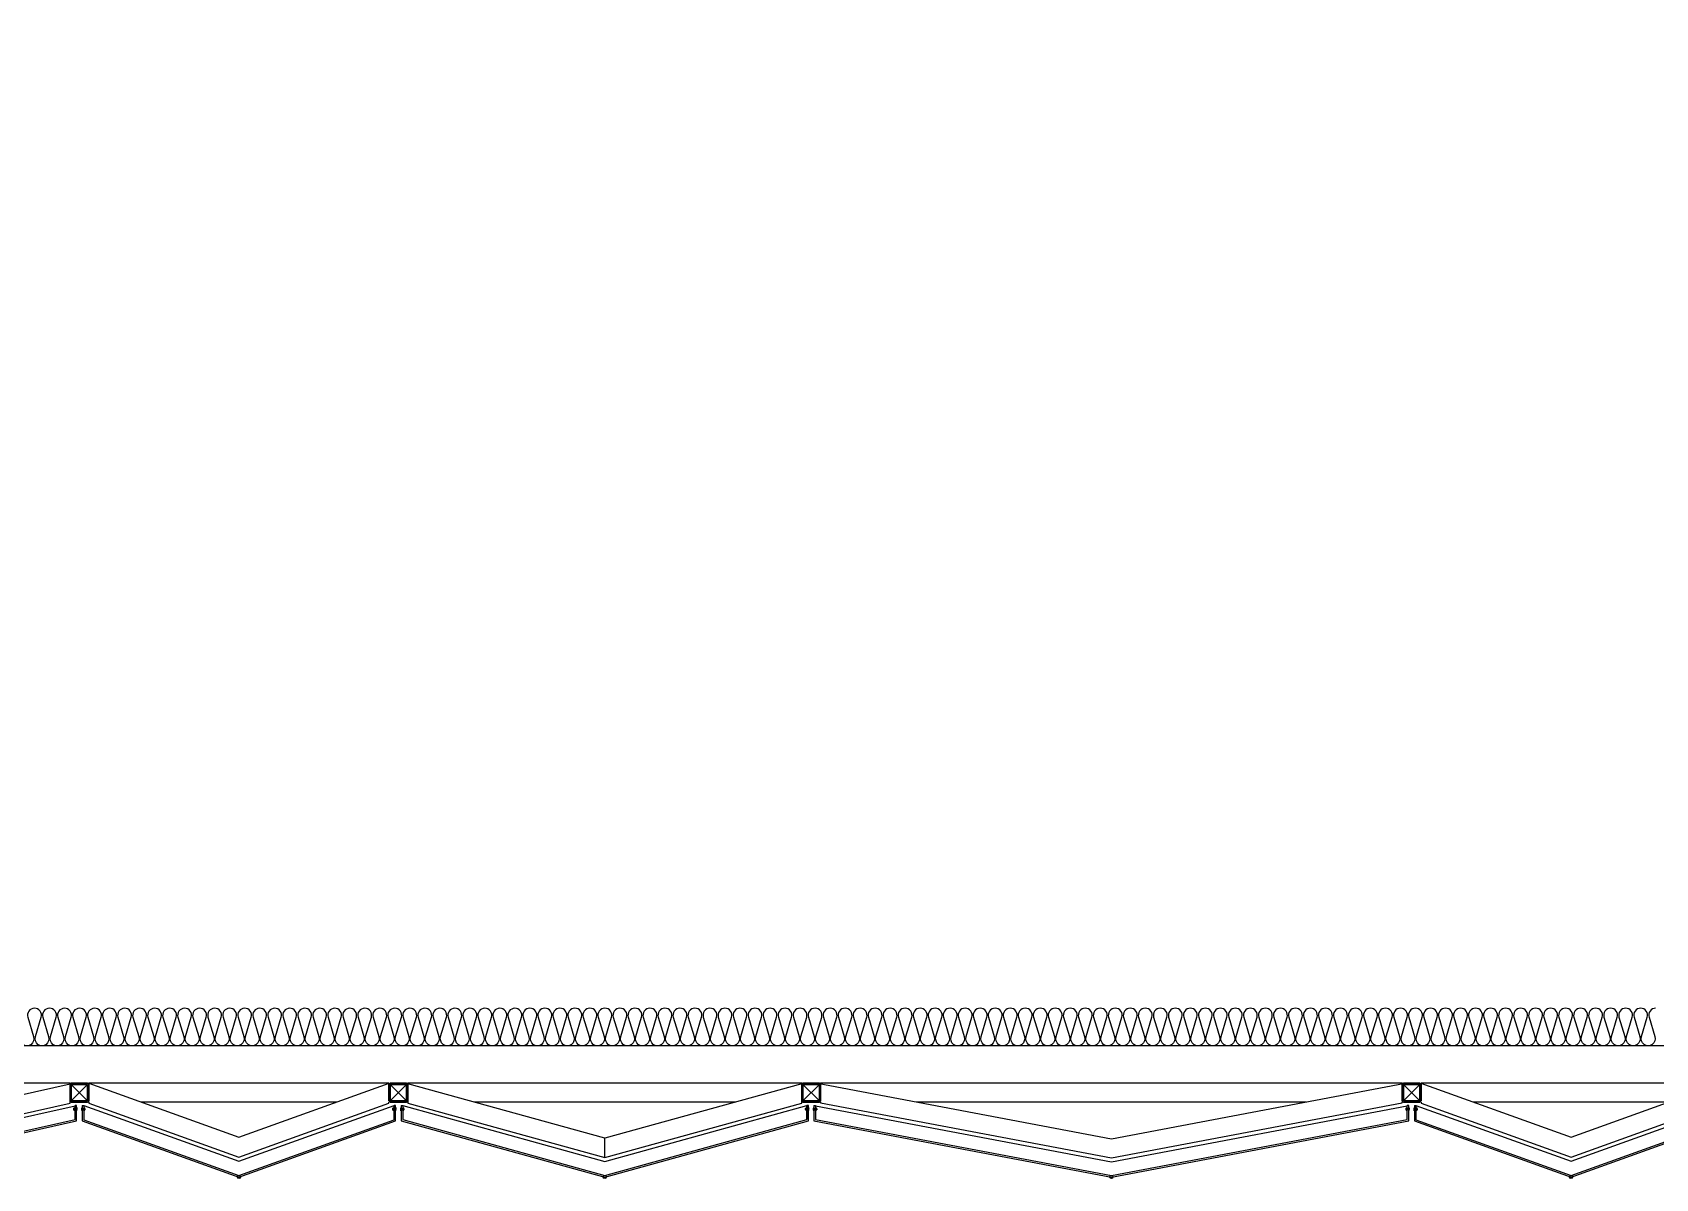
# Model space of a CAD drawing. Header units: millimetres. Extents: x -95754 to 177808, y 34455 to 150605.
# Drawn here: x 120229 to 124554, y 106751 to 109807 of the extents above; entities that cross this region are included whole.
import ezdxf

# ---------------------------------------------------------------- set-up
doc = ezdxf.new("R2010")
doc.units = ezdxf.units.MM
doc.header["$LTSCALE"] = 300
doc.linetypes.add('HID', pattern=[2.8, 1.8, -1])
for name, color, linetype in [('6FIN', 6, 'Continuous'), ('A-하지철물', 55, 'Continuous'), ('alucobond', 4, 'Continuous'), ('ISL', 251, 'Continuous'), ('mold', 4, 'Continuous'), ('SHEET', 6, 'Continuous')]:
    doc.layers.add(name, color=color, linetype=linetype)

# ---------------------------------------------------------------- blocks, each defined once
blk = doc.blocks.new('EX-1100')
at = {"layer": '6FIN', "elevation": 0}
for points in [[(3.2, 204.1), (46.8, 204.1, 0.414214), (50, 207.3), (50, 250.9, 0.414214), (46.8, 254.1), (3.2, 254.1, 0.414214), (0, 250.9), (0, 207.3, 0.414214)], [(1146.8, 204.1), (1103.2, 204.1, -0.414214), (1100, 207.3), (1100, 250.9, -0.414214), (1103.2, 254.1), (1146.8, 254.1, -0.414214), (1150, 250.9), (1150, 207.3, -0.414214)]]:
    blk.add_lwpolyline(points, format="xyb", close=True, dxfattribs=at)
at = {"layer": 'A-하지철물'}
for p, q in [((1100, 254.1), (50, 254.1)), ((923.1, 204.1), (226.9, 204.1)), ((575, 55.9), (575, 107.8))]:
    blk.add_line(p, q, dxfattribs=at)
at = {"layer": 'A-하지철물', "elevation": 0}
blk.add_lwpolyline([(1100, 201.1), (1100, 253), (575, 107.8), (50, 253), (50, 201.1), (575, 55.9)], close=True, dxfattribs=at)
at = {"layer": 'A-하지철물'}
blk.add_circle((575, 4.1), 4.07, dxfattribs=at)
at = {"layer": 'alucobond', "color": 251, "linetype": 'HID', "ltscale": 10}
for p, q in [((30.2, 185.1), (41.5, 185.1)), ((31.5, 182.4), (31.5, 187.8)), ((31.5, 186.6), (39.5, 186.6)), ((31.5, 183.6), (39.5, 183.6)), ((32, 189.3), (32.5, 189.3)), ((32, 180.9), (32.5, 180.9)), ((32.5, 180.9), (32.5, 189.3)), ((38, 182.7), (38, 187.4)), ((39.5, 182.7), (39.5, 187.4)), ((1119.8, 185.1), (1108.5, 185.1)), ((1110.5, 182.7), (1110.5, 187.4)), ((1118.5, 186.6), (1110.5, 186.6)), ((1118.5, 183.6), (1110.5, 183.6)), ((1112, 182.7), (1112, 187.4)), ((1117.5, 180.9), (1117.5, 189.3)), ((1118, 189.3), (1117.5, 189.3)), ((1118, 180.9), (1117.5, 180.9)), ((1118.5, 182.4), (1118.5, 187.8))]:
    blk.add_line(p, q, dxfattribs=at)
at = {"layer": 'alucobond'}
for p, q in [((32.5, 195.1), (36.5, 195.1)), ((1117.5, 195.1), (1113.5, 195.1))]:
    blk.add_line(p, q, dxfattribs=at)
at = {"layer": 'alucobond', "color": 251, "linetype": 'HID', "ltscale": 10, "elevation": 0}
for points in [[(32, 189.3), (31.5, 187.8)], [(32, 180.9), (31.5, 182.4)], [(36.5, 194.5), (575, 45.6), (1113.5, 194.5)], [(1118, 189.3), (1118.5, 187.8)], [(1118, 180.9), (1118.5, 182.4)]]:
    blk.add_lwpolyline(points, dxfattribs=at)
at = {"layer": 'alucobond', "elevation": 0}
for points in [[(32.5, 195.1), (32.5, 154.1), (575, 4.1), (1117.5, 154.1), (1117.5, 195.1)], [(36.5, 195.1), (36.5, 157.1), (575, 8.2), (1113.5, 157.1), (1113.5, 195.1)], [(1113.5, 195.1), (1113.5, 157.2)]]:
    blk.add_lwpolyline(points, dxfattribs=at)
at = {"layer": 'alucobond', "color": 251, "linetype": 'HID', "ltscale": 10, "elevation": 0}
for points in [[(39.5, 186.6, -0.666667), (39.5, 183.6, -1.5)], [(1110.5, 186.6, 0.666667), (1110.5, 183.6, 1.5)]]:
    blk.add_lwpolyline(points, format="xyb", dxfattribs=at)
at = {"layer": 'alucobond', "color": 251, "linetype": 'HID', "ltscale": 10}
for centre, start, end in [((38.7, 187.4), 0, 180), ((38.7, 182.7), 180, 0), ((1111.3, 187.4), 0, 180), ((1111.3, 182.7), 180, 0)]:
    blk.add_arc(centre, 0.75, start, end, dxfattribs=at)
at = {"layer": 'mold', "color": 4, "elevation": 0}
for points in [[(25, 204.1), (25, 202.6)], [(1125, 204.1), (1125, 202.6)]]:
    blk.add_lwpolyline(points, dxfattribs=at)
at = {"layer": 'SHEET', "color": 8}
for p, q in [((46.8, 250.9), (3.2, 207.3)), ((3.2, 250.9), (46.8, 207.3)), ((1103.2, 250.9), (1146.8, 207.3)), ((1146.8, 250.9), (1103.2, 207.3))]:
    blk.add_line(p, q, dxfattribs=at)
at = {"layer": 'SHEET', "color": 8, "elevation": 0}
for points in [[(3.2, 207.3), (46.8, 207.3), (46.8, 250.9), (3.2, 250.9)], [(1146.8, 207.3), (1103.2, 207.3), (1103.2, 250.9), (1146.8, 250.9)]]:
    blk.add_lwpolyline(points, close=True, dxfattribs=at)
blk = doc.blocks.new('EX-850-1')
at = {"layer": '6FIN', "elevation": 0}
for points in [[(3.2, 204.1), (46.8, 204.1, 0.414214), (50, 207.3), (50, 250.9, 0.414214), (46.8, 254.1), (3.2, 254.1, 0.414214), (0, 250.9), (0, 207.3, 0.414214)], [(896.8, 204.1), (853.2, 204.1, -0.414214), (850, 207.3), (850, 250.9, -0.414214), (853.2, 254.1), (896.8, 254.1, -0.414214), (900, 250.9), (900, 207.3, -0.414214)]]:
    blk.add_lwpolyline(points, format="xyb", close=True, dxfattribs=at)
at = {"layer": 'A-하지철물'}
for p, q in [((850, 254.1), (50, 254.1)), ((710.9, 204.1), (189.1, 204.1))]:
    blk.add_line(p, q, dxfattribs=at)
at = {"layer": 'A-하지철물', "elevation": 0}
for points in [[(49.9, 254.1), (450, 110.3), (850.1, 254.1)], [(50, 204.1), (50, 200.9), (450, 57.2), (850, 200.9), (850, 204.1)]]:
    blk.add_lwpolyline(points, dxfattribs=at)
at = {"layer": 'A-하지철물'}
blk.add_circle((450, 4.1), 4.07, dxfattribs=at)
at = {"layer": 'alucobond', "color": 251, "linetype": 'HID', "ltscale": 10}
for p, q in [((30.2, 185.1), (41.5, 185.1)), ((31.5, 182.4), (31.5, 187.8)), ((31.5, 186.6), (39.5, 186.6)), ((31.5, 183.6), (39.5, 183.6)), ((32, 189.3), (32.5, 189.3)), ((32, 180.9), (32.5, 180.9)), ((32.5, 180.9), (32.5, 189.3)), ((38, 182.7), (38, 187.4)), ((39.5, 182.7), (39.5, 187.4)), ((869.8, 185.1), (858.5, 185.1)), ((860.5, 182.7), (860.5, 187.4)), ((868.5, 186.6), (860.5, 186.6)), ((868.5, 183.6), (860.5, 183.6)), ((862, 182.7), (862, 187.4)), ((867.5, 180.9), (867.5, 189.3)), ((868, 189.3), (867.5, 189.3)), ((868, 180.9), (867.5, 180.9)), ((868.5, 182.4), (868.5, 187.8))]:
    blk.add_line(p, q, dxfattribs=at)
at = {"layer": 'alucobond'}
for p, q in [((32.5, 195.1), (36.5, 195.1)), ((867.5, 195.1), (863.5, 195.1))]:
    blk.add_line(p, q, dxfattribs=at)
at = {"layer": 'alucobond', "color": 251, "linetype": 'HID', "ltscale": 10}
for points in [[(32, 189.3), (31.5, 187.8)], [(32, 180.9), (31.5, 182.4)], [(868, 189.3), (868.5, 187.8)], [(868, 180.9), (868.5, 182.4)]]:
    blk.add_lwpolyline(points, dxfattribs=at)
at = {"layer": 'alucobond', "elevation": 0}
for points in [[(32.5, 195.1), (32.5, 154.1), (450, 4.1), (867.5, 154.1), (867.5, 195.1)], [(36.5, 195.1), (36.5, 156.9), (450, 8.3), (863.5, 156.9), (863.5, 195.1)]]:
    blk.add_lwpolyline(points, dxfattribs=at)
at = {"layer": 'alucobond', "color": 251, "linetype": 'HID', "ltscale": 10, "elevation": 0}
blk.add_lwpolyline([(36.5, 195.1), (450, 46.6), (863.5, 195.1)], dxfattribs=at)
at = {"layer": 'alucobond', "color": 251, "linetype": 'HID', "ltscale": 10}
for points in [[(39.5, 186.6, -0.666667), (39.5, 183.6, -1.5)], [(860.5, 186.6, 0.666667), (860.5, 183.6, 1.5)]]:
    blk.add_lwpolyline(points, format="xyb", dxfattribs=at)
for centre, start, end in [((38.7, 187.4), 0, 180), ((38.7, 182.7), 180, 0), ((861.3, 187.4), 0, 180), ((861.3, 182.7), 180, 0)]:
    blk.add_arc(centre, 0.75, start, end, dxfattribs=at)
at = {"layer": 'mold', "color": 4}
for points in [[(25, 204.1), (25, 202.6)], [(875, 204.1), (875, 202.6)]]:
    blk.add_lwpolyline(points, dxfattribs=at)
at = {"layer": 'SHEET', "color": 8}
for p, q in [((46.8, 250.9), (3.2, 207.3)), ((3.2, 250.9), (46.8, 207.3)), ((853.2, 250.9), (896.8, 207.3)), ((896.8, 250.9), (853.2, 207.3))]:
    blk.add_line(p, q, dxfattribs=at)
at = {"layer": 'SHEET', "color": 8, "elevation": 0}
for points in [[(3.2, 207.3), (46.8, 207.3), (46.8, 250.9), (3.2, 250.9)], [(896.8, 207.3), (853.2, 207.3), (853.2, 250.9), (896.8, 250.9)]]:
    blk.add_lwpolyline(points, close=True, dxfattribs=at)
blk = doc.blocks.new('EX-1350')
at = {"layer": '6FIN', "elevation": 0}
for points in [[(3.2, 204.1), (46.8, 204.1, 0.414214), (50, 207.3), (50, 250.9, 0.414214), (46.8, 254.1), (3.2, 254.1, 0.414214), (0, 250.9), (0, 207.3, 0.414214)], [(1396.8, 204.1), (1353.2, 204.1, -0.414214), (1350, 207.3), (1350, 250.9, -0.414214), (1353.2, 254.1), (1396.8, 254.1, -0.414214), (1400, 250.9), (1400, 207.3, -0.414214)]]:
    blk.add_lwpolyline(points, format="xyb", close=True, dxfattribs=at)
at = {"layer": 'A-하지철물'}
for p, q in [((1350, 254.1), (50, 254.1)), ((1133.9, 204.1), (266.1, 204.1))]:
    blk.add_line(p, q, dxfattribs=at)
at = {"layer": 'A-하지철물', "elevation": 0}
for points in [[(49.7, 252.7), (700, 106.6), (1350.3, 252.7)], [(50, 254.1), (50, 201.4), (700, 55.3), (1350, 201.4), (1350, 254.1)]]:
    blk.add_lwpolyline(points, dxfattribs=at)
at = {"layer": 'A-하지철물'}
blk.add_circle((700, 4.1), 4.07, dxfattribs=at)
at = {"layer": 'alucobond', "color": 251, "linetype": 'HID', "ltscale": 10}
for p, q in [((30.2, 185.1), (41.5, 185.1)), ((31.5, 182.4), (31.5, 187.8)), ((31.5, 186.6), (39.5, 186.6)), ((31.5, 183.6), (39.5, 183.6)), ((32, 189.3), (32.5, 189.3)), ((32, 180.9), (32.5, 180.9)), ((32.5, 180.9), (32.5, 189.3)), ((38, 182.7), (38, 187.4)), ((39.5, 182.7), (39.5, 187.4)), ((1369.8, 185.1), (1358.5, 185.1)), ((1360.5, 182.7), (1360.5, 187.4)), ((1368.5, 186.6), (1360.5, 186.6)), ((1368.5, 183.6), (1360.5, 183.6)), ((1362, 182.7), (1362, 187.4)), ((1367.5, 180.9), (1367.5, 189.3)), ((1368, 189.3), (1367.5, 189.3)), ((1368, 180.9), (1367.5, 180.9)), ((1368.5, 182.4), (1368.5, 187.8))]:
    blk.add_line(p, q, dxfattribs=at)
at = {"layer": 'alucobond'}
for p, q in [((32.5, 195.1), (36.5, 195.1)), ((1367.5, 195.1), (1363.5, 195.1))]:
    blk.add_line(p, q, dxfattribs=at)
at = {"layer": 'alucobond', "color": 251, "linetype": 'HID', "ltscale": 10, "elevation": 0}
for points in [[(32, 189.3), (31.5, 187.8)], [(32, 180.9), (31.5, 182.4)], [(36.5, 194.2), (700, 45.1), (1363.5, 194.2)], [(1368, 189.3), (1368.5, 187.8)], [(1368, 180.9), (1368.5, 182.4)]]:
    blk.add_lwpolyline(points, dxfattribs=at)
at = {"layer": 'alucobond', "elevation": 0}
for points in [[(32.5, 195.1), (32.5, 154.1), (700, 4.1), (1367.5, 154.1), (1367.5, 195.1)], [(36.5, 195.1), (36.5, 157.3), (700, 8.2), (1363.5, 157.3), (1363.5, 195.1)]]:
    blk.add_lwpolyline(points, dxfattribs=at)
at = {"layer": 'alucobond', "color": 251, "linetype": 'HID', "ltscale": 10, "elevation": 0}
for points in [[(39.5, 186.6, -0.666667), (39.5, 183.6, -1.5)], [(1360.5, 186.6, 0.666667), (1360.5, 183.6, 1.5)]]:
    blk.add_lwpolyline(points, format="xyb", dxfattribs=at)
at = {"layer": 'alucobond', "color": 251, "linetype": 'HID', "ltscale": 10}
for centre, start, end in [((38.7, 187.4), 0, 180), ((38.7, 182.7), 180, 0), ((1361.3, 187.4), 0, 180), ((1361.3, 182.7), 180, 0)]:
    blk.add_arc(centre, 0.75, start, end, dxfattribs=at)
at = {"layer": 'mold', "color": 4, "elevation": 0}
for points in [[(25, 204.1), (25, 202.6)], [(1375, 204.1), (1375, 202.6)]]:
    blk.add_lwpolyline(points, dxfattribs=at)
at = {"layer": 'SHEET', "color": 8}
for p, q in [((46.8, 250.9), (3.2, 207.3)), ((3.2, 250.9), (46.8, 207.3)), ((1353.2, 250.9), (1396.8, 207.3)), ((1396.8, 250.9), (1353.2, 207.3))]:
    blk.add_line(p, q, dxfattribs=at)
at = {"layer": 'SHEET', "color": 8, "elevation": 0}
for points in [[(3.2, 207.3), (46.8, 207.3), (46.8, 250.9), (3.2, 250.9)], [(1396.8, 207.3), (1353.2, 207.3), (1353.2, 250.9), (1396.8, 250.9)]]:
    blk.add_lwpolyline(points, close=True, dxfattribs=at)
blk = doc.blocks.new('EX-1600')
at = {"layer": '6FIN', "elevation": 0}
for points in [[(3.2, 204.1), (46.8, 204.1, 0.414214), (50, 207.3), (50, 250.9, 0.414214), (46.8, 254.1), (3.2, 254.1, 0.414214), (0, 250.9), (0, 207.3, 0.414214)], [(1646.8, 204.1), (1603.2, 204.1, -0.414214), (1600, 207.3), (1600, 250.9, -0.414214), (1603.2, 254.1), (1646.8, 254.1, -0.414214), (1650, 250.9), (1650, 207.3, -0.414214)]]:
    blk.add_lwpolyline(points, format="xyb", close=True, dxfattribs=at)
at = {"layer": 'A-하지철물'}
for p, q in [((1600, 254.1), (50, 254.1)), ((1344, 204.1), (306, 204.1))]:
    blk.add_line(p, q, dxfattribs=at)
at = {"layer": 'A-하지철물', "elevation": 0}
for points in [[(41.9, 254.1), (825, 105.8), (1608.1, 254.1)], [(50, 204.1), (50, 201.6), (825, 55), (1600, 201.6), (1600, 204.1)]]:
    blk.add_lwpolyline(points, dxfattribs=at)
at = {"layer": 'A-하지철물'}
blk.add_circle((825, 4.1), 4.07, dxfattribs=at)
at = {"layer": 'alucobond', "color": 251, "linetype": 'HID', "ltscale": 10}
for p, q in [((30.2, 185.1), (41.5, 185.1)), ((31.5, 182.4), (31.5, 187.8)), ((31.5, 186.6), (39.5, 186.6)), ((31.5, 183.6), (39.5, 183.6)), ((32, 189.3), (32.5, 189.3)), ((32, 180.9), (32.5, 180.9)), ((32.5, 180.9), (32.5, 189.3)), ((38, 182.7), (38, 187.4)), ((39.5, 182.7), (39.5, 187.4)), ((1619.8, 185.1), (1608.5, 185.1)), ((1610.5, 182.7), (1610.5, 187.4)), ((1618.5, 186.6), (1610.5, 186.6)), ((1618.5, 183.6), (1610.5, 183.6)), ((1612, 182.7), (1612, 187.4)), ((1617.5, 180.9), (1617.5, 189.3)), ((1618, 189.3), (1617.5, 189.3)), ((1618, 180.9), (1617.5, 180.9)), ((1618.5, 182.4), (1618.5, 187.8))]:
    blk.add_line(p, q, dxfattribs=at)
at = {"layer": 'alucobond'}
for p, q in [((32.5, 195.1), (36.5, 195.1)), ((1617.5, 195.1), (1613.5, 195.1))]:
    blk.add_line(p, q, dxfattribs=at)
at = {"layer": 'alucobond', "color": 251, "linetype": 'HID', "ltscale": 10}
for points in [[(32, 189.3), (31.5, 187.8)], [(32, 180.9), (31.5, 182.4)]]:
    blk.add_lwpolyline(points, dxfattribs=at)
at = {"layer": 'alucobond', "elevation": 0}
for points in [[(32.5, 195.1), (32.5, 154.1), (825, 4.1), (1617.5, 154.1), (1617.5, 195.1)], [(36.5, 195.1), (36.5, 157.4), (825, 8.1), (1613.5, 157.4), (1613.5, 195.1)]]:
    blk.add_lwpolyline(points, dxfattribs=at)
at = {"layer": 'alucobond', "color": 251, "linetype": 'HID', "ltscale": 10, "elevation": 0}
for points in [[(36.5, 194), (825, 44.8), (1613.5, 194)], [(1618, 189.3), (1618.5, 187.8)], [(1618, 180.9), (1618.5, 182.4)]]:
    blk.add_lwpolyline(points, dxfattribs=at)
at = {"layer": 'alucobond', "color": 251, "linetype": 'HID', "ltscale": 10}
blk.add_lwpolyline([(39.5, 186.6, -0.666667), (39.5, 183.6, -1.5)], format="xyb", dxfattribs=at)
at = {"layer": 'alucobond', "color": 251, "linetype": 'HID', "ltscale": 10, "elevation": 0}
blk.add_lwpolyline([(1610.5, 186.6, 0.666667), (1610.5, 183.6, 1.5)], format="xyb", dxfattribs=at)
at = {"layer": 'alucobond', "color": 251, "linetype": 'HID', "ltscale": 10}
for centre, start, end in [((38.7, 187.4), 0, 180), ((38.7, 182.7), 180, 0), ((1611.3, 187.4), 0, 180), ((1611.3, 182.7), 180, 0)]:
    blk.add_arc(centre, 0.75, start, end, dxfattribs=at)
at = {"layer": 'mold', "color": 4}
blk.add_lwpolyline([(25, 204.1), (25, 202.6)], dxfattribs=at)
at = {"layer": 'mold', "color": 4, "elevation": 0}
blk.add_lwpolyline([(1625, 204.1), (1625, 202.6)], dxfattribs=at)
at = {"layer": 'SHEET', "color": 8}
for p, q in [((46.8, 250.9), (3.2, 207.3)), ((3.2, 250.9), (46.8, 207.3)), ((1603.2, 250.9), (1646.8, 207.3)), ((1646.8, 250.9), (1603.2, 207.3))]:
    blk.add_line(p, q, dxfattribs=at)
at = {"layer": 'SHEET', "color": 8, "elevation": 0}
for points in [[(3.2, 207.3), (46.8, 207.3), (46.8, 250.9), (3.2, 250.9)], [(1646.8, 207.3), (1603.2, 207.3), (1603.2, 250.9), (1646.8, 250.9)]]:
    blk.add_lwpolyline(points, close=True, dxfattribs=at)

msp = doc.modelspace()

# ---------------------------------------------------------------- linework, layer by layer
at = {"layer": 'ISL', "elevation": 0}
msp.add_lwpolyline([(177453.6, 135425), (177453.6, 107105), (92053.6, 107105), (92053.6, 121780)], dxfattribs=at)
msp.add_lwpolyline([(124553.9, 107205, 0.509267), (124536.2, 107180.8), (124551.6, 107129.3, -1.372593), (124516.2, 107129.3), (124531.6, 107180.8, 0.509267), (124513.9, 107205, 0.509267), (124496.2, 107180.8), (124511.6, 107129.3, -1.372593), (124476.2, 107129.3), (124491.6, 107180.8, 0.509267), (124473.9, 107205, 0.509267), (124456.2, 107180.8), (124471.6, 107129.3, -1.372593), (124436.2, 107129.3), (124451.6, 107180.8, 0.509267), (124433.9, 107205, 0.509267), (124416.2, 107180.8), (124431.6, 107129.3, -1.372593), (124396.2, 107129.3), (124411.6, 107180.8, 0.509267), (124393.9, 107205, 0.509267), (124376.2, 107180.8), (124391.6, 107129.3, -1.372593), (124356.2, 107129.3), (124371.6, 107180.8, 0.509267), (124353.9, 107205, 0.509267), (124336.2, 107180.8), (124351.6, 107129.3, -1.372593), (124316.2, 107129.3), (124331.6, 107180.8, 0.509267), (124313.9, 107205, 0.509267), (124296.2, 107180.8), (124311.6, 107129.3, -1.372593), (124276.2, 107129.3), (124291.6, 107180.8, 0.509267), (124273.9, 107205, 0.509267), (124256.2, 107180.8), (124271.6, 107129.3, -1.372593), (124236.2, 107129.3), (124251.6, 107180.8, 0.509267), (124233.9, 107205, 0.509267), (124216.2, 107180.8), (124231.6, 107129.3, -1.372593), (124196.2, 107129.3), (124211.6, 107180.8, 0.509267), (124193.9, 107205, 0.509267), (124176.2, 107180.8), (124191.6, 107129.3, -1.372593), (124156.2, 107129.3), (124171.6, 107180.8, 0.509267), (124153.9, 107205, 0.509267), (124136.2, 107180.8), (124151.6, 107129.3, -1.372593), (124116.2, 107129.3), (124131.6, 107180.8, 0.509267), (124113.9, 107205, 0.509267), (124096.2, 107180.8), (124111.6, 107129.3, -1.372593), (124076.2, 107129.3), (124091.6, 107180.8, 0.509267), (124073.9, 107205, 0.509267), (124056.2, 107180.8), (124071.6, 107129.3, -1.372593), (124036.2, 107129.3), (124051.6, 107180.8, 0.509267), (124033.9, 107205, 0.509267), (124016.2, 107180.8), (124031.6, 107129.3, -1.372593), (123996.2, 107129.3), (124011.6, 107180.8, 0.509267), (123993.9, 107205, 0.509267), (123976.2, 107180.8), (123991.6, 107129.3, -1.372593), (123956.2, 107129.3), (123971.6, 107180.8, 0.509267), (123953.9, 107205, 0.509267), (123936.2, 107180.8), (123951.6, 107129.3, -1.372593), (123916.2, 107129.3), (123931.6, 107180.8, 0.509267), (123913.9, 107205, 0.509267), (123896.2, 107180.8), (123911.6, 107129.3, -1.372593), (123876.2, 107129.3), (123891.6, 107180.8, 0.509267), (123873.9, 107205, 0.509267), (123856.2, 107180.8), (123871.6, 107129.3, -1.372593), (123836.2, 107129.3), (123851.6, 107180.8, 0.509267), (123833.9, 107205, 0.509267), (123816.2, 107180.8), (123831.6, 107129.3, -1.372593), (123796.2, 107129.3), (123811.6, 107180.8, 0.509267), (123793.9, 107205, 0.509267), (123776.2, 107180.8), (123791.6, 107129.3, -1.372593), (123756.2, 107129.3), (123771.6, 107180.8, 0.509267), (123753.9, 107205, 0.509267), (123736.2, 107180.8), (123751.6, 107129.3, -1.372593), (123716.2, 107129.3), (123731.6, 107180.8, 0.509267), (123713.9, 107205, 0.509267), (123696.2, 107180.8), (123711.6, 107129.3, -1.372593), (123676.2, 107129.3), (123691.6, 107180.8, 0.509267), (123673.9, 107205, 0.509267), (123656.2, 107180.8), (123671.6, 107129.3, -1.372593), (123636.2, 107129.3), (123651.6, 107180.8, 0.509267), (123633.9, 107205, 0.509267), (123616.2, 107180.8), (123631.6, 107129.3, -1.372593), (123596.2, 107129.3), (123611.6, 107180.8, 0.509267), (123593.9, 107205, 0.509267), (123576.2, 107180.8), (123591.6, 107129.3, -1.372593), (123556.2, 107129.3), (123571.6, 107180.8, 0.509267), (123553.9, 107205, 0.509267), (123536.2, 107180.8), (123551.6, 107129.3, -1.372593), (123516.2, 107129.3), (123531.6, 107180.8, 0.509267), (123513.9, 107205, 0.509267), (123496.2, 107180.8), (123511.6, 107129.3, -1.372593), (123476.2, 107129.3), (123491.6, 107180.8, 0.509267), (123473.9, 107205, 0.509267), (123456.2, 107180.8), (123471.6, 107129.3, -1.372593), (123436.2, 107129.3), (123451.6, 107180.8, 0.509267), (123433.9, 107205, 0.509267), (123416.2, 107180.8), (123431.6, 107129.3, -1.372593), (123396.2, 107129.3), (123411.6, 107180.8, 0.509267), (123393.9, 107205, 0.509267), (123376.2, 107180.8), (123391.6, 107129.3, -1.372593), (123356.2, 107129.3), (123371.6, 107180.8, 0.509267), (123353.9, 107205, 0.509267), (123336.2, 107180.8), (123351.6, 107129.3, -1.372593), (123316.2, 107129.3), (123331.6, 107180.8, 0.509267), (123313.9, 107205, 0.509267), (123296.2, 107180.8), (123311.6, 107129.3, -1.372593), (123276.2, 107129.3), (123291.6, 107180.8, 0.509267), (123273.9, 107205, 0.509267), (123256.2, 107180.8), (123271.6, 107129.3, -1.372593), (123236.2, 107129.3), (123251.6, 107180.8, 0.509267), (123233.9, 107205, 0.509267), (123216.2, 107180.8), (123231.6, 107129.3, -1.372593), (123196.2, 107129.3), (123211.6, 107180.8, 0.509267), (123193.9, 107205, 0.509267), (123176.2, 107180.8), (123191.6, 107129.3, -1.372593), (123156.2, 107129.3), (123171.6, 107180.8, 0.509267), (123153.9, 107205, 0.509267), (123136.2, 107180.8), (123151.6, 107129.3, -1.372593), (123116.2, 107129.3), (123131.6, 107180.8, 0.509267), (123113.9, 107205, 0.509267), (123096.2, 107180.8), (123111.6, 107129.3, -1.372593), (123076.2, 107129.3), (123091.6, 107180.8, 0.509267), (123073.9, 107205, 0.509267), (123056.2, 107180.8), (123071.6, 107129.3, -1.372593), (123036.2, 107129.3), (123051.6, 107180.8, 0.509267), (123033.9, 107205, 0.509267), (123016.2, 107180.8), (123031.6, 107129.3, -1.372593), (122996.2, 107129.3), (123011.6, 107180.8, 0.509267), (122993.9, 107205, 0.509267), (122976.2, 107180.8), (122991.6, 107129.3, -1.372593), (122956.2, 107129.3), (122971.6, 107180.8, 0.509267), (122953.9, 107205, 0.509267), (122936.2, 107180.8), (122951.6, 107129.3, -1.372593), (122916.2, 107129.3), (122931.6, 107180.8, 0.509267), (122913.9, 107205, 0.509267), (122896.2, 107180.8), (122911.6, 107129.3, -1.372593), (122876.2, 107129.3), (122891.6, 107180.8, 0.509267), (122873.9, 107205, 0.509267), (122856.2, 107180.8), (122871.6, 107129.3, -1.372593), (122836.2, 107129.3), (122851.6, 107180.8, 0.509267), (122833.9, 107205, 0.509267), (122816.2, 107180.8), (122831.6, 107129.3, -1.372593), (122796.2, 107129.3), (122811.6, 107180.8, 0.509267), (122793.9, 107205, 0.509267), (122776.2, 107180.8), (122791.6, 107129.3, -1.372593), (122756.2, 107129.3), (122771.6, 107180.8, 0.509267), (122753.9, 107205, 0.509267), (122736.2, 107180.8), (122751.6, 107129.3, -1.372593), (122716.2, 107129.3), (122731.6, 107180.8, 0.509267), (122713.9, 107205, 0.509267), (122696.2, 107180.8), (122711.6, 107129.3, -1.372593), (122676.2, 107129.3), (122691.6, 107180.8, 0.509267), (122673.9, 107205, 0.509267), (122656.2, 107180.8), (122671.6, 107129.3, -1.372593), (122636.2, 107129.3), (122651.6, 107180.8, 0.509267), (122633.9, 107205, 0.509267), (122616.2, 107180.8), (122631.6, 107129.3, -1.372593), (122596.2, 107129.3), (122611.6, 107180.8, 0.509267), (122593.9, 107205, 0.509267), (122576.2, 107180.8), (122591.6, 107129.3, -1.372593), (122556.2, 107129.3), (122571.6, 107180.8, 0.509267), (122553.9, 107205, 0.509267), (122536.2, 107180.8), (122551.6, 107129.3, -1.372593), (122516.2, 107129.3), (122531.6, 107180.8, 0.509267), (122513.9, 107205, 0.509267), (122496.2, 107180.8), (122511.6, 107129.3, -1.372593), (122476.2, 107129.3), (122491.6, 107180.8, 0.509267), (122473.9, 107205, 0.509267), (122456.2, 107180.8), (122471.6, 107129.3, -1.372593), (122436.2, 107129.3), (122451.6, 107180.8, 0.509267), (122433.9, 107205, 0.509267), (122416.2, 107180.8), (122431.6, 107129.3, -1.372593), (122396.2, 107129.3), (122411.6, 107180.8, 0.509267), (122393.9, 107205, 0.509267), (122376.2, 107180.8), (122391.6, 107129.3, -1.372593), (122356.2, 107129.3), (122371.6, 107180.8, 0.509267), (122353.9, 107205, 0.509267), (122336.2, 107180.8), (122351.6, 107129.3, -1.372593), (122316.2, 107129.3), (122331.6, 107180.8, 0.509267), (122313.9, 107205, 0.509267), (122296.2, 107180.8), (122311.6, 107129.3, -1.372593), (122276.2, 107129.3), (122291.6, 107180.8, 0.509267), (122273.9, 107205, 0.509267), (122256.2, 107180.8), (122271.6, 107129.3, -1.372593), (122236.2, 107129.3), (122251.6, 107180.8, 0.509267), (122233.9, 107205, 0.509267), (122216.2, 107180.8), (122231.6, 107129.3, -1.372593), (122196.2, 107129.3), (122211.6, 107180.8, 0.509267), (122193.9, 107205, 0.509267), (122176.2, 107180.8), (122191.6, 107129.3, -1.372593), (122156.2, 107129.3), (122171.6, 107180.8, 0.509267), (122153.9, 107205, 0.509267), (122136.2, 107180.8), (122151.6, 107129.3, -1.372593), (122116.2, 107129.3), (122131.6, 107180.8, 0.509267), (122113.9, 107205, 0.509267), (122096.2, 107180.8), (122111.6, 107129.3, -1.372593), (122076.2, 107129.3), (122091.6, 107180.8, 0.509267), (122073.9, 107205, 0.509267), (122056.2, 107180.8), (122071.6, 107129.3, -1.372593), (122036.2, 107129.3), (122051.6, 107180.8, 0.509267), (122033.9, 107205, 0.509267), (122016.2, 107180.8), (122031.6, 107129.3, -1.372593), (121996.2, 107129.3), (122011.6, 107180.8, 0.509267), (121993.9, 107205, 0.509267), (121976.2, 107180.8), (121991.6, 107129.3, -1.372593), (121956.2, 107129.3), (121971.6, 107180.8, 0.509267), (121953.9, 107205, 0.509267), (121936.2, 107180.8), (121951.6, 107129.3, -1.372593), (121916.2, 107129.3), (121931.6, 107180.8, 0.509267), (121913.9, 107205, 0.509267), (121896.2, 107180.8), (121911.6, 107129.3, -1.372593), (121876.2, 107129.3), (121891.6, 107180.8, 0.509267), (121873.9, 107205, 0.509267), (121856.2, 107180.8), (121871.6, 107129.3, -1.372593), (121836.2, 107129.3), (121851.6, 107180.8, 0.509267), (121833.9, 107205, 0.509267), (121816.2, 107180.8), (121831.6, 107129.3, -1.372593), (121796.2, 107129.3), (121811.6, 107180.8, 0.509267), (121793.9, 107205, 0.509267), (121776.2, 107180.8), (121791.6, 107129.3, -1.372593), (121756.2, 107129.3), (121771.6, 107180.8, 0.509267), (121753.9, 107205, 0.509267), (121736.2, 107180.8), (121751.6, 107129.3, -1.372593), (121716.2, 107129.3), (121731.6, 107180.8, 0.509267), (121713.9, 107205, 0.509267), (121696.2, 107180.8), (121711.6, 107129.3, -1.372593), (121676.2, 107129.3), (121691.6, 107180.8, 0.509267), (121673.9, 107205, 0.509267), (121656.2, 107180.8), (121671.6, 107129.3, -1.372593), (121636.2, 107129.3), (121651.6, 107180.8, 0.509267), (121633.9, 107205, 0.509267), (121616.2, 107180.8), (121631.6, 107129.3, -1.372593), (121596.2, 107129.3), (121611.6, 107180.8, 0.509267), (121593.9, 107205, 0.509267), (121576.2, 107180.8), (121591.6, 107129.3, -1.372593), (121556.2, 107129.3), (121571.6, 107180.8, 0.509267), (121553.9, 107205, 0.509267), (121536.2, 107180.8), (121551.6, 107129.3, -1.372593), (121516.3, 107129.3), (121531.6, 107180.8, 0.509267), (121513.9, 107205, 0.509267), (121496.3, 107180.8), (121511.6, 107129.3, -1.372593), (121476.3, 107129.3), (121491.6, 107180.8, 0.509267), (121473.9, 107205, 0.509267), (121456.3, 107180.8), (121471.6, 107129.3, -1.372593), (121436.3, 107129.3), (121451.6, 107180.8, 0.509267), (121433.9, 107205, 0.509267), (121416.3, 107180.8), (121431.6, 107129.3, -1.372593), (121396.3, 107129.3), (121411.6, 107180.8, 0.509267), (121393.9, 107205, 0.509267), (121376.3, 107180.8), (121391.6, 107129.3, -1.372593), (121356.3, 107129.3), (121371.6, 107180.8, 0.509267), (121353.9, 107205, 0.509267), (121336.3, 107180.8), (121351.6, 107129.3, -1.372593), (121316.3, 107129.3), (121331.6, 107180.8, 0.509267), (121313.9, 107205, 0.509267), (121296.3, 107180.8), (121311.6, 107129.3, -1.372593), (121276.3, 107129.3), (121291.6, 107180.8, 0.509267), (121273.9, 107205, 0.509267), (121256.3, 107180.8), (121271.6, 107129.3, -1.372593), (121236.3, 107129.3), (121251.6, 107180.8, 0.509267), (121233.9, 107205, 0.509267), (121216.3, 107180.8), (121231.6, 107129.3, -1.372593), (121196.3, 107129.3), (121211.6, 107180.8, 0.509267), (121193.9, 107205, 0.509267), (121176.3, 107180.8), (121191.6, 107129.3, -1.372593), (121156.3, 107129.3), (121171.6, 107180.8, 0.509267), (121153.9, 107205, 0.509267), (121136.3, 107180.8), (121151.6, 107129.3, -1.372593), (121116.3, 107129.3), (121131.6, 107180.8, 0.509267), (121113.9, 107205, 0.509267), (121096.3, 107180.8), (121111.6, 107129.3, -1.372593), (121076.3, 107129.3), (121091.6, 107180.8, 0.509267), (121073.9, 107205, 0.509267), (121056.3, 107180.8), (121071.6, 107129.3, -1.372593), (121036.3, 107129.3), (121051.6, 107180.8, 0.509267), (121033.9, 107205, 0.509267), (121016.3, 107180.8), (121031.6, 107129.3, -1.372593), (120996.3, 107129.3), (121011.6, 107180.8, 0.509267), (120993.9, 107205, 0.509267), (120976.3, 107180.8), (120991.6, 107129.3, -1.372593), (120956.3, 107129.3), (120971.6, 107180.8, 0.509267), (120953.9, 107205, 0.509267), (120936.3, 107180.8), (120951.6, 107129.3, -1.372593), (120916.3, 107129.3), (120931.6, 107180.8, 0.509267), (120913.9, 107205, 0.509267), (120896.3, 107180.8), (120911.6, 107129.3, -1.372593), (120876.3, 107129.3), (120891.6, 107180.8, 0.509267), (120873.9, 107205, 0.509267), (120856.3, 107180.8), (120871.6, 107129.3, -1.372593), (120836.3, 107129.3), (120851.6, 107180.8, 0.509267), (120833.9, 107205, 0.509267), (120816.3, 107180.8), (120831.6, 107129.3, -1.372593), (120796.3, 107129.3), (120811.6, 107180.8, 0.509267), (120793.9, 107205, 0.509267), (120776.3, 107180.8), (120791.6, 107129.3, -1.372593), (120756.3, 107129.3), (120771.6, 107180.8, 0.509267), (120753.9, 107205, 0.509267), (120736.3, 107180.8), (120751.6, 107129.3, -1.372593), (120716.3, 107129.3), (120731.6, 107180.8, 0.509267), (120713.9, 107205, 0.509267), (120696.3, 107180.8), (120711.6, 107129.3, -1.372593), (120676.3, 107129.3), (120691.6, 107180.8, 0.509267), (120673.9, 107205, 0.509267), (120656.3, 107180.8), (120671.6, 107129.3, -1.372593), (120636.3, 107129.3), (120651.6, 107180.8, 0.509267), (120633.9, 107205, 0.509267), (120616.3, 107180.8), (120631.6, 107129.3, -1.372593), (120596.3, 107129.3), (120611.6, 107180.8, 0.509267), (120593.9, 107205, 0.509267), (120576.3, 107180.8), (120591.6, 107129.3, -1.372593), (120556.3, 107129.3), (120571.6, 107180.8, 0.509267), (120553.9, 107205, 0.509267), (120536.3, 107180.8), (120551.6, 107129.3, -1.372593), (120516.3, 107129.3), (120531.6, 107180.8, 0.509267), (120513.9, 107205, 0.509267), (120496.3, 107180.8), (120511.6, 107129.3, -1.372593), (120476.3, 107129.3), (120491.6, 107180.8, 0.509267), (120473.9, 107205, 0.509267), (120456.3, 107180.8), (120471.6, 107129.3, -1.372593), (120436.3, 107129.3), (120451.6, 107180.8, 0.509267), (120433.9, 107205, 0.509267), (120416.3, 107180.8), (120431.6, 107129.3, -1.372593), (120396.3, 107129.3), (120411.6, 107180.8, 0.509267), (120393.9, 107205, 0.509267), (120376.3, 107180.8), (120391.6, 107129.3, -1.372593), (120356.3, 107129.3), (120371.6, 107180.8, 0.509267), (120353.9, 107205, 0.509267), (120336.3, 107180.8), (120351.6, 107129.3, -1.372593), (120316.3, 107129.3), (120331.6, 107180.8, 0.509267), (120313.9, 107205, 0.509267), (120296.3, 107180.8), (120311.6, 107129.3, -1.372593), (120276.3, 107129.3), (120291.6, 107180.8, 0.509267), (120273.9, 107205, 0.509267), (120256.3, 107180.8), (120271.6, 107129.3, -1.372593), (120236.3, 107129.3), (120251.6, 107180.8, 0.509267), (120233.9, 107205, 0.509267), (120216.3, 107180.8), (120231.6, 107129.3, -1.372593), (120196.3, 107129.3)], format="xyb", dxfattribs=at)

# ---------------------------------------------------------------- block references
at = {"layer": 'A-하지철물'}
for name, p in [('EX-1350', (118978.6, 106750.9)), ('EX-850-1', (120328.6, 106750.9)), ('EX-1100', (121178.6, 106750.9)), ('EX-1600', (122278.6, 106750.9)), ('EX-850-1', (123878.6, 106750.9))]:
    msp.add_blockref(name, p, dxfattribs=at)

doc.saveas('drawing.dxf')
